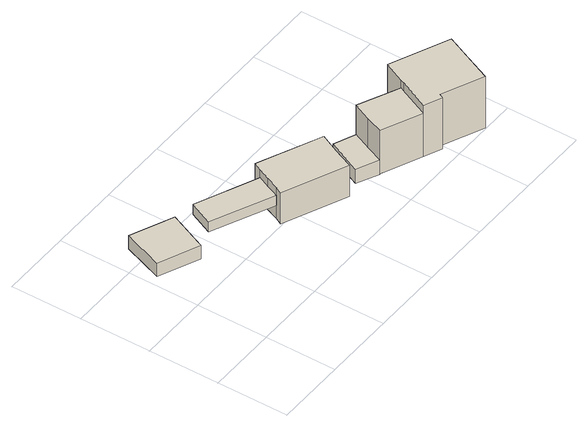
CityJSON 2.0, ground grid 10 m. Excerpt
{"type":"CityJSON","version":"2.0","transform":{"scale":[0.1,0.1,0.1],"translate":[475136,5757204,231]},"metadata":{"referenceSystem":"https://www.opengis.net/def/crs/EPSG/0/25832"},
"CityObjects":{
"building1":{"type":"Building","attributes":{"Gemeindeschluessel":"05711000","BezugspunktDach":"2000","function":"31001_2460","measuredHeight":2.1},"address":[{"country":"Germany","locality":"Bielefeld","thoroughfareNumber":"133","thoroughfareName":"Wandweg"}],"geometry":[{"type":"Solid","lod":"1","boundaries":[[[[0,1,2,3]],[[4,5,6,7]],[[4,7,3,2]],[[5,4,2,1]],[[6,5,1,0]],[[7,6,0,3]]]]}]},
"building2":{"type":"Building","attributes":{"Gemeindeschluessel":"05711000","BezugspunktDach":"2000","function":"31001_9998","measuredHeight":1.77},"address":[{"country":"Germany","locality":"Bielefeld","thoroughfareNumber":"133","thoroughfareName":"Wandweg"}],"geometry":[{"type":"Solid","lod":"1","boundaries":[[[[8,9,10,11]],[[12,13,14,15]],[[12,15,11,10]],[[13,12,10,9]],[[14,13,9,8]],[[15,14,8,11]]]]}]},
"building3":{"type":"Building","attributes":{"Gemeindeschluessel":"05711000","BezugspunktDach":"2000","function":"31001_2460","measuredHeight":6.76},"address":[{"country":"Germany","locality":"Bielefeld","thoroughfareNumber":"133","thoroughfareName":"Wandweg"}],"geometry":[{"type":"Solid","lod":"1","boundaries":[[[[16,17,18,19,20,21,22,23]],[[24,25,26,27,28,29,30,31]],[[24,31,23,22]],[[25,24,22,21]],[[26,25,21,20]],[[27,26,20,19]],[[28,27,19,18]],[[29,28,18,17]],[[30,29,17,16]],[[31,30,16,23]]]]}]},
"building4":{"type":"Building","attributes":{"Gemeindeschluessel":"05711000","function":"31001_1010"},"address":[{"country":"Germany","locality":"Bielefeld","thoroughfareNumber":"133","thoroughfareName":"Wandweg"}],"children":["building4-1","building4-2","building4-3"]},
"building4-1":{"type":"BuildingPart","attributes":{"BezugspunktDach":"2000","measuredHeight":11.15},"parents":["building4"],"geometry":[{"type":"Solid","lod":"1","boundaries":[[[[32,33,34,35,36,37,38,39,40]],[[41,42,43,44,45,46,47,48,49]],[[41,49,40,39]],[[42,41,39,38]],[[43,42,38,37]],[[44,43,37,36]],[[45,44,36,35]],[[46,45,35,34]],[[47,46,34,33]],[[48,47,33,32]],[[49,48,32,40]]]]}]},
"building4-2":{"type":"BuildingPart","attributes":{"BezugspunktDach":"2000","measuredHeight":8.58},"parents":["building4"],"geometry":[{"type":"Solid","lod":"1","boundaries":[[[[50,51,52,53,54,55]],[[44,56,57,58,46,59]],[[44,59,55,54]],[[56,44,54,53]],[[57,56,53,52]],[[58,57,52,51]],[[46,58,51,50]],[[59,46,50,55]]]]}]},
"building4-3":{"type":"BuildingPart","attributes":{"BezugspunktDach":"2000","measuredHeight":2.3},"address":[{"country":"Germany","locality":"Bielefeld","thoroughfareNumber":"133","thoroughfareName":"Wandweg"}],"parents":["building4"],"geometry":[{"type":"Solid","lod":"1","boundaries":[[[[60,61,62,63]],[[64,65,66,67]],[[64,67,63,62]],[[65,64,62,61]],[[66,65,61,60]],[[67,66,60,63]]]]}]}
},
"vertices":[
[29,221,36],[8,165,36],[64,140,36],[88,195,36],[64,140,15],[8,165,15],[29,221,15],[88,195,15],
[107,182,49],[92,149,49],[177,110,49],[192,144,49],[177,110,33],[92,149,33],[107,182,33],[192,144,33],
[284,116,62],[197,155,62],[192,144,62],[184,127,62],[177,110,62],[172,100,62],[259,61,62],[271,89,62],[259,61,12],[172,100,12],[177,110,12],[184,127,12],[192,144,12],[197,155,12],[284,116,12],[271,89,12],
[487,73,91],[406,109,91],[393,80,91],[390,74,91],[371,32,91],[395,21,91],[398,27,91],[455,1,91],[471,37,91],[455,1,9],[398,27,9],[395,21,9],[371,32,9],[390,74,9],[393,80,9],[406,109,9],[487,73,9],[471,37,9],
[393,80,78],[337,106,78],[326,81,78],[316,57,78],[371,32,78],[382,56,78],[316,57,9],[326,81,9],[337,106,9],[382,56,9],
[307,119,31],[286,71,31],[316,57,31],[337,106,31],[316,57,8],[286,71,8],[307,119,8],[337,106,8]
]}
